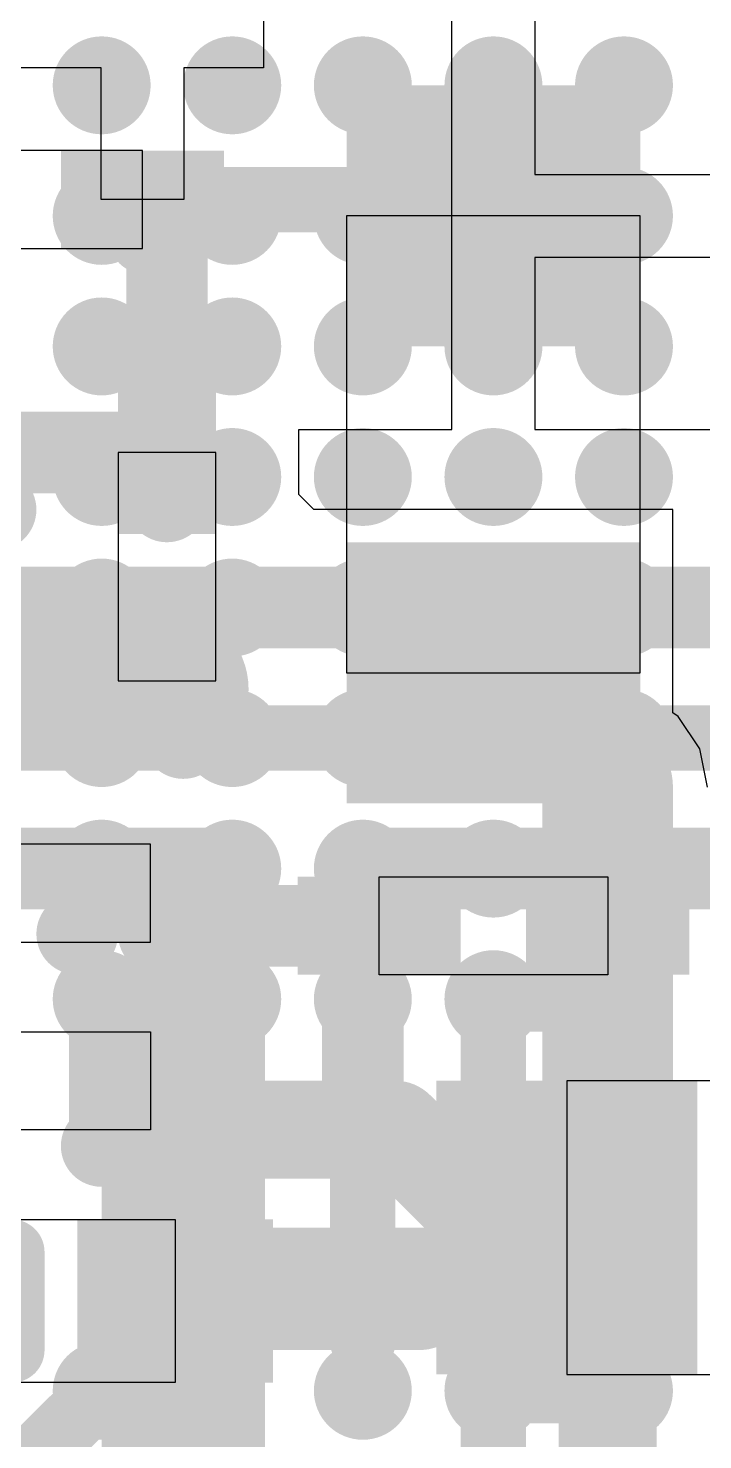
# Model space of a CAD drawing. Header units: millimetres. Extents: x 15 to 122, y 23 to 96.
# Drawn here: x 58.775 to 60.841, y 60.85 to 65.175 of the extents above; entities that cross this region are included whole.
import ezdxf

# ---------------------------------------------------------------- set-up
doc = ezdxf.new("R2010")
doc.units = ezdxf.units.MM
for name, color, linetype in [('Bottom Modules', 3, 'Continuous'), ('BottomLayer', 5, 'Continuous'), ('BottomOverlay', 54, 'Continuous'), ('BottomPaste', 16, 'Continuous'), ('TopLayer', 1, 'Continuous'), ('TopPaste', 8, 'Continuous'), ('TopSolder', 216, 'Continuous')]:
    doc.layers.add(name, color=color, linetype=linetype)

msp = doc.modelspace()

# ---------------------------------------------------------------- linework, layer by layer
at = {"layer": 'Bottom Modules'}
for points in [[(59.125, 64.5), (59.125, 64.8), (58.425, 64.8), (58.425, 64.5)], [(60.65, 63.2), (60.65, 64.6), (59.75, 64.6), (59.75, 63.2)], [(59.35, 63.175), (59.35, 63.875), (59.05, 63.875), (59.05, 63.175)], [(58.45, 62.675), (58.45, 62.375), (59.15, 62.375), (59.15, 62.675)], [(59.85, 62.275), (59.85, 62.575), (60.55, 62.575), (60.55, 62.275)], [(59.15, 62.1), (59.15, 61.8), (58.45, 61.8), (58.45, 62.1)], [(61.825, 61.05), (61.825, 61.95), (60.425, 61.95), (60.425, 61.05)], [(59.225, 61.525), (59.225, 61.025), (58.225, 61.025), (58.225, 61.525)]]:
    msp.add_lwpolyline(points, close=True, dxfattribs=at)
at = {"layer": 'BottomLayer'}
for p, q in [((59.496, 65.254), (59.496, 65.054)), ((60.073, 64.6), (60.073, 65.254)), ((60.327, 65.254), (60.327, 64.727)), ((58.998, 65.054), (58.621, 65.054)), ((58.998, 64.65), (58.998, 65.054)), ((59.496, 65.054), (59.252, 65.054)), ((59.252, 65.054), (59.252, 64.65)), ((60.327, 64.727), (60.904, 64.727)), ((59.252, 64.65), (58.998, 64.65)), ((60.073, 63.946), (60.073, 64.6)), ((60.904, 64.473), (60.327, 64.473)), ((60.327, 64.473), (60.327, 63.946)), ((59.604, 63.746), (59.604, 63.946)), ((59.604, 63.946), (60.073, 63.946)), ((60.327, 63.946), (60.904, 63.946)), ((59.65, 63.7), (59.604, 63.746)), ((60.75, 63.7), (59.65, 63.7)), ((59.65, 63.7), (59.65, 63.7)), ((59.65, 63.7), (59.65, 63.7)), ((60.75, 63.0772), (60.75, 63.7)), ((60.7663, 63.0663), (60.75, 63.0772)), ((60.8326, 62.9671), (60.7663, 63.0663)), ((60.8559, 62.85), (60.8326, 62.9671))]:
    msp.add_line(p, q, dxfattribs=at)
for points, const_width in [([(59.8125, 64.875, 1), (59.9375, 64.875, 1)], 0.125), ([(60.1375, 64.875, 1), (60.2625, 64.875, 1)], 0.125), ([(60.4625, 64.875, 1), (60.5875, 64.875, 1)], 0.125), ([(58.9375, 64.65, 1), (59.0625, 64.65, 1)], 0.125), ([(59.0625, 64.65, 1), (59.1875, 64.65, 1)], 0.125), ([(59.075, 64.65, 1), (59.175, 64.65, 1)], 0.1), ([(59.1875, 64.65, 1), (59.3125, 64.65, 1)], 0.125), ([(60.1, 64.65, 1), (60.2, 64.65, 1)], 0.1), ([(59.075, 64.625, 1), (59.175, 64.625, 1)], 0.1), ([(59.1375, 64.575, 1), (59.2625, 64.575, 1)], 0.125), ([(59.1375, 64.575, 1), (59.2625, 64.575, 1)], 0.125), ([(59.075, 64.525, 1), (59.175, 64.525, 1)], 0.1), ([(59.8125, 64.325, 1), (59.9375, 64.325, 1)], 0.125), ([(59.1375, 63.975, 1), (59.2625, 63.975, 1)], 0.125), ([(59.1375, 63.875, 1), (59.2625, 63.875, 1)], 0.125), ([(59.1375, 63.875, 1), (59.2625, 63.875, 1)], 0.125), ([(59.1375, 63.725, 1), (59.2625, 63.725, 1)], 0.125), ([(58.6125, 63.7, 1), (58.7375, 63.7, 1)], 0.125), ([(59.075, 63.15, 1), (59.325, 63.15, 1)], 0.25), ([(58.7875, 63.225, 1), (58.9125, 63.225, 1)], 0.125), ([(60.125, 63.2, 1), (60.275, 63.2, 1)], 0.15), ([(59.9625, 62.925, 1), (60.0875, 62.925, 1)], 0.125), ([(60.2125, 62.925, 1), (60.3375, 62.925, 1)], 0.125), ([(60.45, 62.85, 1), (60.65, 62.85, 1)], 0.2), ([(60.4625, 62.925, 1), (60.5875, 62.925, 1)], 0.125), ([(60.475, 62.85, 1), (60.625, 62.85, 1)], 0.15), ([(59.0875, 62.525, 1), (59.2125, 62.525, 1)], 0.125), ([(60.45, 62.425, 1), (60.65, 62.425, 1)], 0.2), ([(60.45, 62.425, 1), (60.65, 62.425, 1)], 0.2), ([(59.1875, 62.425, 1), (59.3125, 62.425, 1)], 0.125), ([(59.1875, 62.425, 1), (59.3125, 62.425, 1)], 0.125), ([(59.7875, 62.425, 1), (59.9125, 62.425, 1)], 0.125), ([(58.8625, 62.4, 1), (58.9875, 62.4, 1)], 0.125), ([(59.1125, 62.4, 1), (59.2375, 62.4, 1)], 0.125), ([(59.6625, 62.4, 1), (59.7875, 62.4, 1)], 0.125), ([(59.9125, 62.4, 1), (60.0375, 62.4, 1)], 0.125), ([(60.3625, 62.4, 1), (60.4875, 62.4, 1)], 0.125), ([(60.6125, 62.4, 1), (60.7375, 62.4, 1)], 0.125), ([(60.45, 61.85, 1), (60.65, 61.85, 1)], 0.2), ([(60.475, 61.85, 1), (60.625, 61.85, 1)], 0.15), ([(58.975, 61.8, 1), (59.125, 61.8, 1)], 0.15), ([(58.975, 61.8, 1), (59.125, 61.8, 1)], 0.15), ([(59.825, 61.8, 1), (59.975, 61.8, 1)], 0.15), ([(59.825, 61.8, 1), (59.975, 61.8, 1)], 0.15), ([(60.1125, 61.8, 1), (60.2375, 61.8, 1)], 0.125), ([(60.5375, 61.8, 1), (60.6625, 61.8, 1)], 0.125), ([(58.9375, 61.75, 1), (59.0625, 61.75, 1)], 0.125), ([(59.075, 61.7, 1), (59.225, 61.7, 1)], 0.15), ([(59.075, 61.7, 1), (59.225, 61.7, 1)], 0.15), ([(59.2875, 61.75, 1), (59.4125, 61.75, 1)], 0.125), ([(60.0625, 61.55, 1), (60.1875, 61.55, 1)], 0.125), ([(60.125, 61.5, 1), (60.275, 61.5, 1)], 0.15), ([(60.125, 61.5, 1), (60.275, 61.5, 1)], 0.15), ([(60.125, 61.5, 1), (60.275, 61.5, 1)], 0.15), ([(60.125, 61.5, 1), (60.275, 61.5, 1)], 0.15), ([(59.2875, 61.45, 1), (59.4125, 61.45, 1)], 0.125), ([(59.15, 61.275, 1), (59.3, 61.275, 1)], 0.15), ([(59.9, 61.275, 1), (60.05, 61.275, 1)], 0.15), ([(59.9, 61.275, 1), (60.05, 61.275, 1)], 0.15), ([(60.3375, 61.325, 1), (60.4625, 61.325, 1)], 0.125), ([(60.475, 61.15, 1), (60.625, 61.15, 1)], 0.15), ([(60.475, 61.15, 1), (60.625, 61.15, 1)], 0.15), ([(58.9625, 60.975, 1), (59.0875, 60.975, 1)], 0.125)]:
    msp.add_lwpolyline(points, format="xyb", close=True, dxfattribs=dict(at, const_width=const_width))
for points, const_width in [([(59.125, 64.65), (59.2, 64.575)], 0.25), ([(59.125, 64.65), (60.15, 64.65)], 0.2), ([(59.125, 64.525), (59.125, 64.625)], 0.2), ([(59.2, 63.875), (59.2, 64.575)], 0.25), ([(57.3, 63.875), (59.2, 63.875)], 0.25), ([(58.375, 63.15), (59.2, 63.15)], 0.5), ([(60.2, 63.2), (60.55, 62.85)], 0.3), ([(60.55, 62.425), (60.55, 62.85)], 0.4), ([(59.15, 62.525), (59.25, 62.425)], 0.25), ([(60.55, 61.85), (60.55, 62.425)], 0.4), ([(59.25, 62.425), (59.85, 62.425)], 0.25), ([(60.2, 61.5), (60.55, 61.85)], 0.3), ([(59.05, 61.8), (59.9, 61.8)], 0.3), ([(59.05, 61.8), (59.15, 61.7)], 0.3), ([(59.9, 61.8), (60.2, 61.5)], 0.3), ([(59.15, 60.6), (59.15, 61.7)], 0.3), ([(59.975, 61.275), (60.2, 61.5)], 0.3), ([(60.2, 61.5), (60.55, 61.15)], 0.3), ([(59.225, 61.275), (59.975, 61.275)], 0.3), ([(60.55, 60.6), (60.55, 61.15)], 0.3)]:
    msp.add_lwpolyline(points, dxfattribs=dict(at, const_width=const_width))
for points in [[(59.75, 64.2), (60.65, 64.2), (59.75, 65), (60.65, 65)], [(58.875, 64.8), (58.875, 64.5), (59.375, 64.8), (59.375, 64.5)], [(59.05, 63.625), (59.35, 63.625), (59.05, 64.125), (59.35, 64.125)], [(59.75, 62.8), (60.65, 62.8), (59.75, 63.6), (60.65, 63.6)], [(59.05, 62.925), (59.35, 62.925), (59.05, 63.425), (59.35, 63.425)], [(59.4, 62.375), (59.4, 62.675), (58.9, 62.375), (58.9, 62.675)], [(60.1, 62.275), (60.1, 62.575), (59.6, 62.275), (59.6, 62.575)], [(60.8, 62.275), (60.8, 62.575), (60.3, 62.275), (60.3, 62.575)], [(59.4, 61.8), (59.4, 62.1), (58.9, 61.8), (58.9, 62.1)], [(60.025, 61.95), (60.025, 61.05), (60.825, 61.95), (60.825, 61.05)], [(59.525, 61.025), (59.525, 61.525), (58.925, 61.025), (58.925, 61.525)]]:
    msp.add_solid(points, dxfattribs=at)
at = {"layer": 'BottomOverlay', "const_width": 0.2}
for points in [[(59.85, 62.5749), (60.55, 62.5749)], [(59.7999, 61.15), (59.7999, 61.85)], [(58.725, 61.125), (58.725, 61.425)]]:
    msp.add_lwpolyline(points, dxfattribs=at)
at = {"layer": 'BottomOverlay', "const_width": 0.1}
for points in [[(59.8, 62.5749, 1), (59.9, 62.5749, 1)], [(60.5, 62.5749, 1), (60.6, 62.5749, 1)], [(59.7499, 61.85, 1), (59.8499, 61.85, 1)], [(58.675, 61.425, 1), (58.775, 61.425, 1)], [(59.7499, 61.15, 1), (59.8499, 61.15, 1)], [(58.675, 61.125, 1), (58.775, 61.125, 1)]]:
    msp.add_lwpolyline(points, format="xyb", close=True, dxfattribs=at)
at = {"layer": 'BottomPaste'}
for points in [[(59.75, 64.2), (60.65, 64.2), (59.75, 65), (60.65, 65)], [(59.75, 64.2), (60.65, 64.2), (59.75, 65), (60.65, 65)], [(58.875, 64.8), (58.875, 64.5), (59.375, 64.8), (59.375, 64.5)], [(58.875, 64.8), (58.875, 64.5), (59.375, 64.8), (59.375, 64.5)], [(59.05, 63.625), (59.35, 63.625), (59.05, 64.125), (59.35, 64.125)], [(59.05, 63.625), (59.35, 63.625), (59.05, 64.125), (59.35, 64.125)], [(59.75, 62.8), (60.65, 62.8), (59.75, 63.6), (60.65, 63.6)], [(59.75, 62.8), (60.65, 62.8), (59.75, 63.6), (60.65, 63.6)], [(59.05, 62.925), (59.35, 62.925), (59.05, 63.425), (59.35, 63.425)], [(59.05, 62.925), (59.35, 62.925), (59.05, 63.425), (59.35, 63.425)], [(59.4, 62.375), (59.4, 62.675), (58.9, 62.375), (58.9, 62.675)], [(59.4, 62.375), (59.4, 62.675), (58.9, 62.375), (58.9, 62.675)], [(60.1, 62.275), (60.1, 62.575), (59.6, 62.275), (59.6, 62.575)], [(60.1, 62.275), (60.1, 62.575), (59.6, 62.275), (59.6, 62.575)], [(60.8, 62.275), (60.8, 62.575), (60.3, 62.275), (60.3, 62.575)], [(60.8, 62.275), (60.8, 62.575), (60.3, 62.275), (60.3, 62.575)], [(59.4, 61.8), (59.4, 62.1), (58.9, 61.8), (58.9, 62.1)], [(59.4, 61.8), (59.4, 62.1), (58.9, 61.8), (58.9, 62.1)], [(60.025, 61.95), (60.025, 61.05), (60.825, 61.95), (60.825, 61.05)], [(60.025, 61.95), (60.025, 61.05), (60.825, 61.95), (60.825, 61.05)], [(59.525, 61.025), (59.525, 61.525), (58.925, 61.025), (58.925, 61.525)], [(59.525, 61.025), (59.525, 61.525), (58.925, 61.025), (58.925, 61.525)]]:
    msp.add_solid(points, dxfattribs=at)
at = {"layer": 'TopLayer'}
for points, const_width in [([(58.925, 65, 1), (59.075, 65, 1)], 0.15), ([(59.325, 65, 1), (59.475, 65, 1)], 0.15), ([(59.725, 65, 1), (59.875, 65, 1)], 0.15), ([(60.125, 65, 1), (60.275, 65, 1)], 0.15), ([(60.525, 65, 1), (60.675, 65, 1)], 0.15), ([(60.1375, 65, 1), (60.2625, 65, 1)], 0.125), ([(60.5375, 65, 1), (60.6625, 65, 1)], 0.125), ([(60.55, 65, 1), (60.65, 65, 1)], 0.1), ([(60.55, 65, 1), (60.65, 65, 1)], 0.1), ([(58.925, 64.6, 1), (59.075, 64.6, 1)], 0.15), ([(59.325, 64.6, 1), (59.475, 64.6, 1)], 0.15), ([(59.725, 64.6, 1), (59.875, 64.6, 1)], 0.15), ([(60.125, 64.6, 1), (60.275, 64.6, 1)], 0.15), ([(60.525, 64.6, 1), (60.675, 64.6, 1)], 0.15), ([(58.925, 64.2, 1), (59.075, 64.2, 1)], 0.15), ([(59.325, 64.2, 1), (59.475, 64.2, 1)], 0.15), ([(59.725, 64.2, 1), (59.875, 64.2, 1)], 0.15), ([(59.7375, 64.2, 1), (59.8625, 64.2, 1)], 0.125), ([(60.125, 64.2, 1), (60.275, 64.2, 1)], 0.15), ([(60.525, 64.2, 1), (60.675, 64.2, 1)], 0.15), ([(58.925, 63.8, 1), (59.075, 63.8, 1)], 0.15), ([(59.325, 63.8, 1), (59.475, 63.8, 1)], 0.15), ([(59.3375, 63.8, 1), (59.4625, 63.8, 1)], 0.125), ([(59.725, 63.8, 1), (59.875, 63.8, 1)], 0.15), ([(59.7375, 63.8, 1), (59.8625, 63.8, 1)], 0.125), ([(60.125, 63.8, 1), (60.275, 63.8, 1)], 0.15), ([(60.525, 63.8, 1), (60.675, 63.8, 1)], 0.15), ([(58.925, 63.4, 1), (59.075, 63.4, 1)], 0.15), ([(59.325, 63.4, 1), (59.475, 63.4, 1)], 0.15), ([(59.725, 63.4, 1), (59.875, 63.4, 1)], 0.15), ([(60.125, 63.4, 1), (60.275, 63.4, 1)], 0.15), ([(60.525, 63.4, 1), (60.675, 63.4, 1)], 0.15), ([(60.5392, 63.4269, 1), (60.6642, 63.4269, 1)], 0.125), ([(58.9375, 63.4, 1), (59.0625, 63.4, 1)], 0.125), ([(58.9375, 63.4, 1), (59.0625, 63.4, 1)], 0.125), ([(58.9375, 63.4, 1), (59.0625, 63.4, 1)], 0.125), ([(59.3375, 63.4, 1), (59.4625, 63.4, 1)], 0.125), ([(59.3375, 63.4, 1), (59.4625, 63.4, 1)], 0.125), ([(59.7375, 63.4, 1), (59.8625, 63.4, 1)], 0.125), ([(59.7375, 63.4, 1), (59.8625, 63.4, 1)], 0.125), ([(59.7375, 63.4, 1), (59.8625, 63.4, 1)], 0.125), ([(60.1375, 63.4, 1), (60.2625, 63.4, 1)], 0.125), ([(60.1375, 63.4, 1), (60.2625, 63.4, 1)], 0.125), ([(60.1375, 63.4, 1), (60.2625, 63.4, 1)], 0.125), ([(60.1375, 63.4, 1), (60.2625, 63.4, 1)], 0.125), ([(60.1375, 63.4, 1), (60.2625, 63.4, 1)], 0.125), ([(60.5375, 63.4, 1), (60.6625, 63.4, 1)], 0.125), ([(60.5375, 63.4, 1), (60.6625, 63.4, 1)], 0.125), ([(60.5375, 63.4, 1), (60.6625, 63.4, 1)], 0.125), ([(60.5375, 63.4, 1), (60.6625, 63.4, 1)], 0.125), ([(60.5392, 63.4017, 1), (60.6642, 63.4017, 1)], 0.125), ([(60.5392, 63.4017, 1), (60.6642, 63.4017, 1)], 0.125), ([(58.925, 63, 1), (59.075, 63, 1)], 0.15), ([(59.325, 63, 1), (59.475, 63, 1)], 0.15), ([(59.725, 63, 1), (59.875, 63, 1)], 0.15), ([(60.125, 63, 1), (60.275, 63, 1)], 0.15), ([(60.525, 63, 1), (60.675, 63, 1)], 0.15), ([(58.9375, 63, 1), (59.0625, 63, 1)], 0.125), ([(59.1875, 63, 1), (59.3125, 63, 1)], 0.125), ([(59.7375, 63, 1), (59.8625, 63, 1)], 0.125), ([(60.1125, 63, 1), (60.2375, 63, 1)], 0.125), ([(60.3875, 63, 1), (60.5125, 63, 1)], 0.125), ([(58.95, 63, 1), (59.05, 63, 1)], 0.1), ([(58.95, 63, 1), (59.05, 63, 1)], 0.1), ([(59.35, 63, 1), (59.45, 63, 1)], 0.1), ([(59.35, 63, 1), (59.45, 63, 1)], 0.1), ([(59.75, 63, 1), (59.85, 63, 1)], 0.1), ([(59.75, 63, 1), (59.85, 63, 1)], 0.1), ([(60.15, 63, 1), (60.25, 63, 1)], 0.1), ([(60.15, 63, 1), (60.25, 63, 1)], 0.1), ([(60.55, 63, 1), (60.65, 63, 1)], 0.1), ([(60.55, 63, 1), (60.65, 63, 1)], 0.1), ([(58.925, 62.6, 1), (59.075, 62.6, 1)], 0.15), ([(58.9375, 62.6, 1), (59.0625, 62.6, 1)], 0.125), ([(58.9375, 62.6, 1), (59.0625, 62.6, 1)], 0.125), ([(58.9375, 62.6, 1), (59.0625, 62.6, 1)], 0.125), ([(59.325, 62.6, 1), (59.475, 62.6, 1)], 0.15), ([(59.3375, 62.6, 1), (59.4625, 62.6, 1)], 0.125), ([(59.3375, 62.6, 1), (59.4625, 62.6, 1)], 0.125), ([(59.725, 62.6, 1), (59.875, 62.6, 1)], 0.15), ([(59.7375, 62.6, 1), (59.8625, 62.6, 1)], 0.125), ([(59.7375, 62.6, 1), (59.8625, 62.6, 1)], 0.125), ([(59.7375, 62.6, 1), (59.8625, 62.6, 1)], 0.125), ([(60.125, 62.6, 1), (60.275, 62.6, 1)], 0.15), ([(60.1375, 62.6, 1), (60.2625, 62.6, 1)], 0.125), ([(60.1375, 62.6, 1), (60.2625, 62.6, 1)], 0.125), ([(60.1375, 62.6, 1), (60.2625, 62.6, 1)], 0.125), ([(60.525, 62.6, 1), (60.675, 62.6, 1)], 0.15), ([(60.5375, 62.6, 1), (60.6625, 62.6, 1)], 0.125), ([(60.5375, 62.6, 1), (60.6625, 62.6, 1)], 0.125), ([(60.5375, 62.6, 1), (60.6625, 62.6, 1)], 0.125), ([(58.925, 62.2, 1), (59.075, 62.2, 1)], 0.15), ([(58.9375, 62.2, 1), (59.0625, 62.2, 1)], 0.125), ([(59.325, 62.2, 1), (59.475, 62.2, 1)], 0.15), ([(59.3375, 62.2, 1), (59.4625, 62.2, 1)], 0.125), ([(59.725, 62.2, 1), (59.875, 62.2, 1)], 0.15), ([(59.7375, 62.2, 1), (59.8625, 62.2, 1)], 0.125), ([(59.7375, 62.2, 1), (59.8625, 62.2, 1)], 0.125), ([(59.7375, 62.2, 1), (59.8625, 62.2, 1)], 0.125), ([(60.125, 62.2, 1), (60.275, 62.2, 1)], 0.15), ([(60.1375, 62.2, 1), (60.2625, 62.2, 1)], 0.125), ([(60.525, 62.2, 1), (60.675, 62.2, 1)], 0.15), ([(60.5375, 62.2, 1), (60.6625, 62.2, 1)], 0.125), ([(58.95, 62.2, 1), (59.05, 62.2, 1)], 0.1), ([(59.35, 62.2, 1), (59.45, 62.2, 1)], 0.1), ([(59.35, 62.2, 1), (59.45, 62.2, 1)], 0.1), ([(60.15, 62.2, 1), (60.25, 62.2, 1)], 0.1), ([(60.15, 62.2, 1), (60.25, 62.2, 1)], 0.1), ([(60.55, 62.2, 1), (60.65, 62.2, 1)], 0.1), ([(60.55, 62.2, 1), (60.65, 62.2, 1)], 0.1), ([(59.725, 61.8, 1), (59.875, 61.8, 1)], 0.15), ([(60.125, 61.8, 1), (60.275, 61.8, 1)], 0.15), ([(60.525, 61.8, 1), (60.675, 61.8, 1)], 0.15), ([(59.3375, 61.8, 1), (59.4625, 61.8, 1)], 0.125), ([(59.35, 61.8, 1), (59.45, 61.8, 1)], 0.1), ([(59.35, 61.8, 1), (59.45, 61.8, 1)], 0.1), ([(59.7375, 61.8, 1), (59.8625, 61.8, 1)], 0.125), ([(59.7375, 61.8, 1), (59.8625, 61.8, 1)], 0.125), ([(60.1375, 61.8, 1), (60.2625, 61.8, 1)], 0.125), ([(60.15, 61.8, 1), (60.25, 61.8, 1)], 0.1), ([(60.15, 61.8, 1), (60.25, 61.8, 1)], 0.1), ([(60.15, 61.8, 1), (60.25, 61.8, 1)], 0.1), ([(60.5375, 61.8, 1), (60.6625, 61.8, 1)], 0.125), ([(60.55, 61.8, 1), (60.65, 61.8, 1)], 0.1), ([(60.55, 61.8, 1), (60.65, 61.8, 1)], 0.1), ([(60.55, 61.8, 1), (60.65, 61.8, 1)], 0.1), ([(59.325, 61.4, 1), (59.475, 61.4, 1)], 0.15), ([(60.125, 61.4, 1), (60.275, 61.4, 1)], 0.15), ([(60.525, 61.4, 1), (60.675, 61.4, 1)], 0.15), ([(59.3375, 61.4, 1), (59.4625, 61.4, 1)], 0.125), ([(60.1375, 61.4, 1), (60.2625, 61.4, 1)], 0.125), ([(60.5375, 61.4, 1), (60.6625, 61.4, 1)], 0.125), ([(59.35, 61.4, 1), (59.45, 61.4, 1)], 0.1), ([(59.35, 61.4, 1), (59.45, 61.4, 1)], 0.1), ([(59.35, 61.4, 1), (59.45, 61.4, 1)], 0.1), ([(59.35, 61.4, 1), (59.45, 61.4, 1)], 0.1), ([(60.15, 61.4, 1), (60.25, 61.4, 1)], 0.1), ([(60.15, 61.4, 1), (60.25, 61.4, 1)], 0.1), ([(60.15, 61.4, 1), (60.25, 61.4, 1)], 0.1), ([(60.15, 61.4, 1), (60.25, 61.4, 1)], 0.1), ([(60.55, 61.4, 1), (60.65, 61.4, 1)], 0.1), ([(60.55, 61.4, 1), (60.65, 61.4, 1)], 0.1), ([(60.55, 61.4, 1), (60.65, 61.4, 1)], 0.1), ([(58.925, 61, 1), (59.075, 61, 1)], 0.15), ([(58.9375, 61, 1), (59.0625, 61, 1)], 0.125), ([(59.725, 61, 1), (59.875, 61, 1)], 0.15), ([(59.7375, 61, 1), (59.8625, 61, 1)], 0.125), ([(60.125, 61, 1), (60.275, 61, 1)], 0.15), ([(60.1375, 61, 1), (60.2625, 61, 1)], 0.125), ([(60.525, 61, 1), (60.675, 61, 1)], 0.15), ([(60.5375, 61, 1), (60.6625, 61, 1)], 0.125), ([(58.95, 61, 1), (59.05, 61, 1)], 0.1), ([(58.95, 61, 1), (59.05, 61, 1)], 0.1), ([(58.95, 61, 1), (59.05, 61, 1)], 0.1), ([(60.15, 61, 1), (60.25, 61, 1)], 0.1), ([(60.15, 61, 1), (60.25, 61, 1)], 0.1), ([(60.15, 61, 1), (60.25, 61, 1)], 0.1), ([(60.55, 61, 1), (60.65, 61, 1)], 0.1), ([(60.55, 61, 1), (60.65, 61, 1)], 0.1), ([(60.55, 61, 1), (60.65, 61, 1)], 0.1)]:
    msp.add_lwpolyline(points, format="xyb", close=True, dxfattribs=dict(at, const_width=const_width))
for points, const_width in [([(60.6, 65), (60.6, 65)], 0.2), ([(60.6017, 63.4017), (60.6017, 63.4269)], 0.25), ([(58.6, 63.4), (59, 63.4)], 0.25), ([(59, 63.4), (59.4, 63.4)], 0.25), ([(59.4, 63.4), (59.8, 63.4)], 0.25), ([(59.8, 63.4), (60.2, 63.4)], 0.25), ([(60.2, 63.4), (60.2, 63.4)], 0.25), ([(60.2, 63.4), (60.6, 63.4)], 0.25), ([(60.6, 63.4), (60.6017, 63.4017)], 0.25), ([(60.6, 63.4), (61, 63.4)], 0.25), ([(58.6, 63), (59, 63)], 0.2), ([(59, 63), (59.4, 63)], 0.2), ([(59.4, 63), (59.8, 63)], 0.2), ([(59.8, 63), (60.2, 63)], 0.2), ([(60.2, 63), (60.6, 63)], 0.2), ([(60.6, 63), (61, 63)], 0.2), ([(58.6, 62.6), (59, 62.6)], 0.25), ([(59, 62.6), (59.4, 62.6)], 0.25), ([(59.8, 62.6), (60.2, 62.6)], 0.25), ([(59.8, 62.2), (59.8, 62.6)], 0.25), ([(60.2, 62.6), (60.6, 62.6)], 0.25), ([(60.6, 62.6), (61, 62.6)], 0.25), ([(59.8, 61.8), (59.8, 62.2)], 0.25), ([(59, 62.2), (59.4, 62.2)], 0.2), ([(59.4, 61.8), (59.4, 62.2)], 0.2), ([(60.2, 61.8), (60.2, 62.2)], 0.2), ([(60.2, 62.2), (60.6, 62.2)], 0.2), ([(60.6, 61.8), (60.6, 62.2)], 0.2), ([(59.4, 61.4), (59.4, 61.8)], 0.2), ([(60.2, 61.4), (60.2, 61.8)], 0.2), ([(60.2, 61.8), (60.6, 61.8)], 0.2), ([(60.6, 61.4), (60.6, 61.8)], 0.2), ([(59, 61), (59.4, 61.4)], 0.2), ([(59.4, 60.6), (59.4, 61.4)], 0.2), ([(59.4, 61.4), (60.2, 61.4)], 0.2), ([(60.2, 61), (60.2, 61.4)], 0.2), ([(60.2, 61.4), (60.6, 61.4)], 0.2), ([(60.6, 61), (60.6, 61.4)], 0.2), ([(58.6, 60.6), (59, 61)], 0.2), ([(59, 61), (59.4, 60.6)], 0.2), ([(60.2, 60.6), (60.2, 61)], 0.2), ([(60.2, 61), (60.6, 61)], 0.2), ([(60.6, 60.6), (60.6, 61)], 0.2)]:
    msp.add_lwpolyline(points, dxfattribs=dict(at, const_width=const_width))
at = {"layer": 'TopPaste', "const_width": 0.15}
for points in [[(58.925, 65, 1), (59.075, 65, 1)], [(58.925, 65, 1), (59.075, 65, 1)], [(59.325, 65, 1), (59.475, 65, 1)], [(59.325, 65, 1), (59.475, 65, 1)], [(59.725, 65, 1), (59.875, 65, 1)], [(59.725, 65, 1), (59.875, 65, 1)], [(60.125, 65, 1), (60.275, 65, 1)], [(60.125, 65, 1), (60.275, 65, 1)], [(60.525, 65, 1), (60.675, 65, 1)], [(60.525, 65, 1), (60.675, 65, 1)], [(58.925, 64.6, 1), (59.075, 64.6, 1)], [(58.925, 64.6, 1), (59.075, 64.6, 1)], [(59.325, 64.6, 1), (59.475, 64.6, 1)], [(59.325, 64.6, 1), (59.475, 64.6, 1)], [(59.725, 64.6, 1), (59.875, 64.6, 1)], [(59.725, 64.6, 1), (59.875, 64.6, 1)], [(60.125, 64.6, 1), (60.275, 64.6, 1)], [(60.125, 64.6, 1), (60.275, 64.6, 1)], [(60.525, 64.6, 1), (60.675, 64.6, 1)], [(60.525, 64.6, 1), (60.675, 64.6, 1)], [(58.925, 64.2, 1), (59.075, 64.2, 1)], [(58.925, 64.2, 1), (59.075, 64.2, 1)], [(59.325, 64.2, 1), (59.475, 64.2, 1)], [(59.325, 64.2, 1), (59.475, 64.2, 1)], [(59.725, 64.2, 1), (59.875, 64.2, 1)], [(59.725, 64.2, 1), (59.875, 64.2, 1)], [(60.125, 64.2, 1), (60.275, 64.2, 1)], [(60.125, 64.2, 1), (60.275, 64.2, 1)], [(60.525, 64.2, 1), (60.675, 64.2, 1)], [(60.525, 64.2, 1), (60.675, 64.2, 1)], [(58.925, 63.8, 1), (59.075, 63.8, 1)], [(58.925, 63.8, 1), (59.075, 63.8, 1)], [(59.325, 63.8, 1), (59.475, 63.8, 1)], [(59.325, 63.8, 1), (59.475, 63.8, 1)], [(59.725, 63.8, 1), (59.875, 63.8, 1)], [(59.725, 63.8, 1), (59.875, 63.8, 1)], [(60.125, 63.8, 1), (60.275, 63.8, 1)], [(60.125, 63.8, 1), (60.275, 63.8, 1)], [(60.525, 63.8, 1), (60.675, 63.8, 1)], [(60.525, 63.8, 1), (60.675, 63.8, 1)], [(58.925, 63.4, 1), (59.075, 63.4, 1)], [(58.925, 63.4, 1), (59.075, 63.4, 1)], [(59.325, 63.4, 1), (59.475, 63.4, 1)], [(59.325, 63.4, 1), (59.475, 63.4, 1)], [(59.725, 63.4, 1), (59.875, 63.4, 1)], [(59.725, 63.4, 1), (59.875, 63.4, 1)], [(60.125, 63.4, 1), (60.275, 63.4, 1)], [(60.125, 63.4, 1), (60.275, 63.4, 1)], [(60.525, 63.4, 1), (60.675, 63.4, 1)], [(60.525, 63.4, 1), (60.675, 63.4, 1)], [(58.925, 63, 1), (59.075, 63, 1)], [(58.925, 63, 1), (59.075, 63, 1)], [(59.325, 63, 1), (59.475, 63, 1)], [(59.325, 63, 1), (59.475, 63, 1)], [(59.725, 63, 1), (59.875, 63, 1)], [(59.725, 63, 1), (59.875, 63, 1)], [(60.125, 63, 1), (60.275, 63, 1)], [(60.125, 63, 1), (60.275, 63, 1)], [(60.525, 63, 1), (60.675, 63, 1)], [(60.525, 63, 1), (60.675, 63, 1)], [(58.925, 62.6, 1), (59.075, 62.6, 1)], [(58.925, 62.6, 1), (59.075, 62.6, 1)], [(59.325, 62.6, 1), (59.475, 62.6, 1)], [(59.325, 62.6, 1), (59.475, 62.6, 1)], [(59.725, 62.6, 1), (59.875, 62.6, 1)], [(59.725, 62.6, 1), (59.875, 62.6, 1)], [(60.125, 62.6, 1), (60.275, 62.6, 1)], [(60.125, 62.6, 1), (60.275, 62.6, 1)], [(60.525, 62.6, 1), (60.675, 62.6, 1)], [(60.525, 62.6, 1), (60.675, 62.6, 1)], [(58.925, 62.2, 1), (59.075, 62.2, 1)], [(58.925, 62.2, 1), (59.075, 62.2, 1)], [(59.325, 62.2, 1), (59.475, 62.2, 1)], [(59.325, 62.2, 1), (59.475, 62.2, 1)], [(59.725, 62.2, 1), (59.875, 62.2, 1)], [(59.725, 62.2, 1), (59.875, 62.2, 1)], [(60.125, 62.2, 1), (60.275, 62.2, 1)], [(60.125, 62.2, 1), (60.275, 62.2, 1)], [(60.525, 62.2, 1), (60.675, 62.2, 1)], [(60.525, 62.2, 1), (60.675, 62.2, 1)], [(59.725, 61.8, 1), (59.875, 61.8, 1)], [(59.725, 61.8, 1), (59.875, 61.8, 1)], [(60.125, 61.8, 1), (60.275, 61.8, 1)], [(60.125, 61.8, 1), (60.275, 61.8, 1)], [(60.525, 61.8, 1), (60.675, 61.8, 1)], [(60.525, 61.8, 1), (60.675, 61.8, 1)], [(59.325, 61.4, 1), (59.475, 61.4, 1)], [(59.325, 61.4, 1), (59.475, 61.4, 1)], [(60.125, 61.4, 1), (60.275, 61.4, 1)], [(60.125, 61.4, 1), (60.275, 61.4, 1)], [(60.525, 61.4, 1), (60.675, 61.4, 1)], [(60.525, 61.4, 1), (60.675, 61.4, 1)], [(58.925, 61, 1), (59.075, 61, 1)], [(58.925, 61, 1), (59.075, 61, 1)], [(59.725, 61, 1), (59.875, 61, 1)], [(59.725, 61, 1), (59.875, 61, 1)], [(60.125, 61, 1), (60.275, 61, 1)], [(60.125, 61, 1), (60.275, 61, 1)], [(60.525, 61, 1), (60.675, 61, 1)], [(60.525, 61, 1), (60.675, 61, 1)]]:
    msp.add_lwpolyline(points, format="xyb", close=True, dxfattribs=at)
at = {"layer": 'TopSolder', "const_width": 0.11}
for points in [[(58.945, 65, 1), (59.055, 65, 1)], [(58.945, 65, 1), (59.055, 65, 1)], [(59.345, 65, 1), (59.455, 65, 1)], [(59.345, 65, 1), (59.455, 65, 1)], [(59.745, 65, 1), (59.855, 65, 1)], [(59.745, 65, 1), (59.855, 65, 1)], [(60.145, 65, 1), (60.255, 65, 1)], [(60.145, 65, 1), (60.255, 65, 1)], [(60.545, 65, 1), (60.655, 65, 1)], [(60.545, 65, 1), (60.655, 65, 1)], [(58.945, 64.6, 1), (59.055, 64.6, 1)], [(58.945, 64.6, 1), (59.055, 64.6, 1)], [(59.345, 64.6, 1), (59.455, 64.6, 1)], [(59.345, 64.6, 1), (59.455, 64.6, 1)], [(59.745, 64.6, 1), (59.855, 64.6, 1)], [(59.745, 64.6, 1), (59.855, 64.6, 1)], [(60.145, 64.6, 1), (60.255, 64.6, 1)], [(60.145, 64.6, 1), (60.255, 64.6, 1)], [(60.545, 64.6, 1), (60.655, 64.6, 1)], [(60.545, 64.6, 1), (60.655, 64.6, 1)], [(58.945, 64.2, 1), (59.055, 64.2, 1)], [(58.945, 64.2, 1), (59.055, 64.2, 1)], [(59.345, 64.2, 1), (59.455, 64.2, 1)], [(59.345, 64.2, 1), (59.455, 64.2, 1)], [(59.745, 64.2, 1), (59.855, 64.2, 1)], [(59.745, 64.2, 1), (59.855, 64.2, 1)], [(60.145, 64.2, 1), (60.255, 64.2, 1)], [(60.145, 64.2, 1), (60.255, 64.2, 1)], [(60.545, 64.2, 1), (60.655, 64.2, 1)], [(60.545, 64.2, 1), (60.655, 64.2, 1)], [(58.945, 63.8, 1), (59.055, 63.8, 1)], [(58.945, 63.8, 1), (59.055, 63.8, 1)], [(59.345, 63.8, 1), (59.455, 63.8, 1)], [(59.345, 63.8, 1), (59.455, 63.8, 1)], [(59.745, 63.8, 1), (59.855, 63.8, 1)], [(59.745, 63.8, 1), (59.855, 63.8, 1)], [(60.145, 63.8, 1), (60.255, 63.8, 1)], [(60.145, 63.8, 1), (60.255, 63.8, 1)], [(60.545, 63.8, 1), (60.655, 63.8, 1)], [(60.545, 63.8, 1), (60.655, 63.8, 1)], [(58.945, 63.4, 1), (59.055, 63.4, 1)], [(58.945, 63.4, 1), (59.055, 63.4, 1)], [(59.345, 63.4, 1), (59.455, 63.4, 1)], [(59.345, 63.4, 1), (59.455, 63.4, 1)], [(59.745, 63.4, 1), (59.855, 63.4, 1)], [(59.745, 63.4, 1), (59.855, 63.4, 1)], [(60.145, 63.4, 1), (60.255, 63.4, 1)], [(60.145, 63.4, 1), (60.255, 63.4, 1)], [(60.545, 63.4, 1), (60.655, 63.4, 1)], [(60.545, 63.4, 1), (60.655, 63.4, 1)], [(58.945, 63, 1), (59.055, 63, 1)], [(58.945, 63, 1), (59.055, 63, 1)], [(59.345, 63, 1), (59.455, 63, 1)], [(59.345, 63, 1), (59.455, 63, 1)], [(59.745, 63, 1), (59.855, 63, 1)], [(59.745, 63, 1), (59.855, 63, 1)], [(60.145, 63, 1), (60.255, 63, 1)], [(60.145, 63, 1), (60.255, 63, 1)], [(60.545, 63, 1), (60.655, 63, 1)], [(60.545, 63, 1), (60.655, 63, 1)], [(58.945, 62.6, 1), (59.055, 62.6, 1)], [(58.945, 62.6, 1), (59.055, 62.6, 1)], [(59.345, 62.6, 1), (59.455, 62.6, 1)], [(59.345, 62.6, 1), (59.455, 62.6, 1)], [(59.745, 62.6, 1), (59.855, 62.6, 1)], [(59.745, 62.6, 1), (59.855, 62.6, 1)], [(60.145, 62.6, 1), (60.255, 62.6, 1)], [(60.145, 62.6, 1), (60.255, 62.6, 1)], [(60.545, 62.6, 1), (60.655, 62.6, 1)], [(60.545, 62.6, 1), (60.655, 62.6, 1)], [(58.945, 62.2, 1), (59.055, 62.2, 1)], [(58.945, 62.2, 1), (59.055, 62.2, 1)], [(59.345, 62.2, 1), (59.455, 62.2, 1)], [(59.345, 62.2, 1), (59.455, 62.2, 1)], [(59.745, 62.2, 1), (59.855, 62.2, 1)], [(59.745, 62.2, 1), (59.855, 62.2, 1)], [(60.145, 62.2, 1), (60.255, 62.2, 1)], [(60.145, 62.2, 1), (60.255, 62.2, 1)], [(60.545, 62.2, 1), (60.655, 62.2, 1)], [(60.545, 62.2, 1), (60.655, 62.2, 1)], [(59.745, 61.8, 1), (59.855, 61.8, 1)], [(59.745, 61.8, 1), (59.855, 61.8, 1)], [(60.145, 61.8, 1), (60.255, 61.8, 1)], [(60.145, 61.8, 1), (60.255, 61.8, 1)], [(60.545, 61.8, 1), (60.655, 61.8, 1)], [(60.545, 61.8, 1), (60.655, 61.8, 1)], [(59.345, 61.4, 1), (59.455, 61.4, 1)], [(59.345, 61.4, 1), (59.455, 61.4, 1)], [(60.145, 61.4, 1), (60.255, 61.4, 1)], [(60.145, 61.4, 1), (60.255, 61.4, 1)], [(60.545, 61.4, 1), (60.655, 61.4, 1)], [(60.545, 61.4, 1), (60.655, 61.4, 1)], [(58.945, 61, 1), (59.055, 61, 1)], [(58.945, 61, 1), (59.055, 61, 1)], [(59.745, 61, 1), (59.855, 61, 1)], [(59.745, 61, 1), (59.855, 61, 1)], [(60.145, 61, 1), (60.255, 61, 1)], [(60.145, 61, 1), (60.255, 61, 1)], [(60.545, 61, 1), (60.655, 61, 1)], [(60.545, 61, 1), (60.655, 61, 1)]]:
    msp.add_lwpolyline(points, format="xyb", close=True, dxfattribs=at)

doc.saveas('drawing.dxf')
